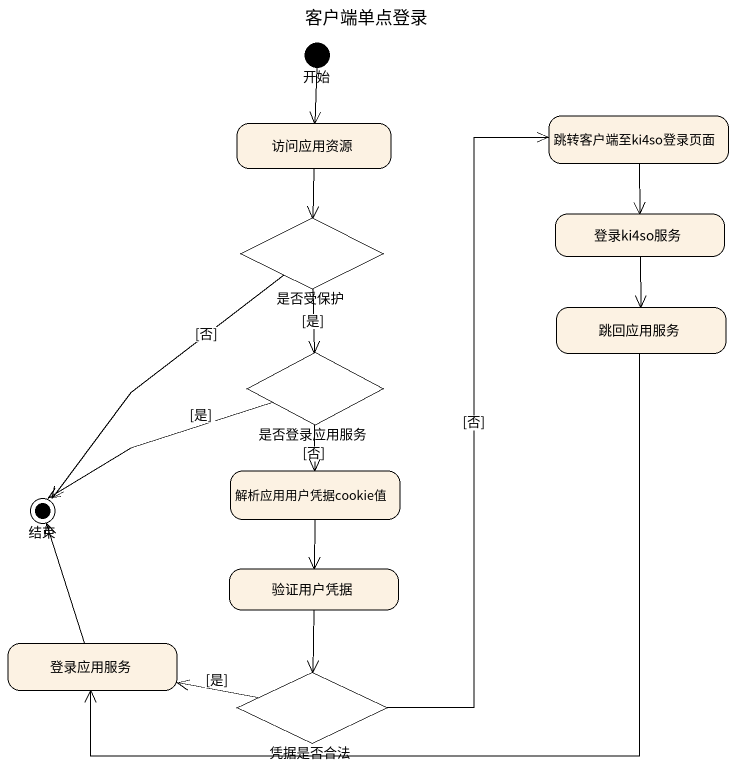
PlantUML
@startuml
title 客户端单点登录
hide empty description
state 开始 <<start>>
state 访问应用资源
state 跳转客户端至ki4so登录页面
state 是否受保护 <<choice>>
state 登录ki4so服务
state 跳回应用服务
state 是否登录应用服务 <<choice>>
state 结束 <<end>>
state 解析应用用户凭据cookie值
state 验证用户凭据
state 登录应用服务
state 凭据是否合法 <<choice>>
开始 --> 访问应用资源
访问应用资源 --> 是否受保护
跳转客户端至ki4so登录页面 --> 登录ki4so服务
是否受保护 --> 是否登录应用服务 : [是]
是否受保护 --> 结束 : [否]
登录ki4so服务 --> 跳回应用服务
跳回应用服务 --> 登录应用服务
是否登录应用服务 -left-> 结束 : [是]
是否登录应用服务 --> 解析应用用户凭据cookie值 : [否]
解析应用用户凭据cookie值 --> 验证用户凭据
验证用户凭据 --> 凭据是否合法
登录应用服务 -up-> 结束
凭据是否合法 -up-> 跳转客户端至ki4so登录页面 : [否]
凭据是否合法 -left-> 登录应用服务 : [是]
@enduml
